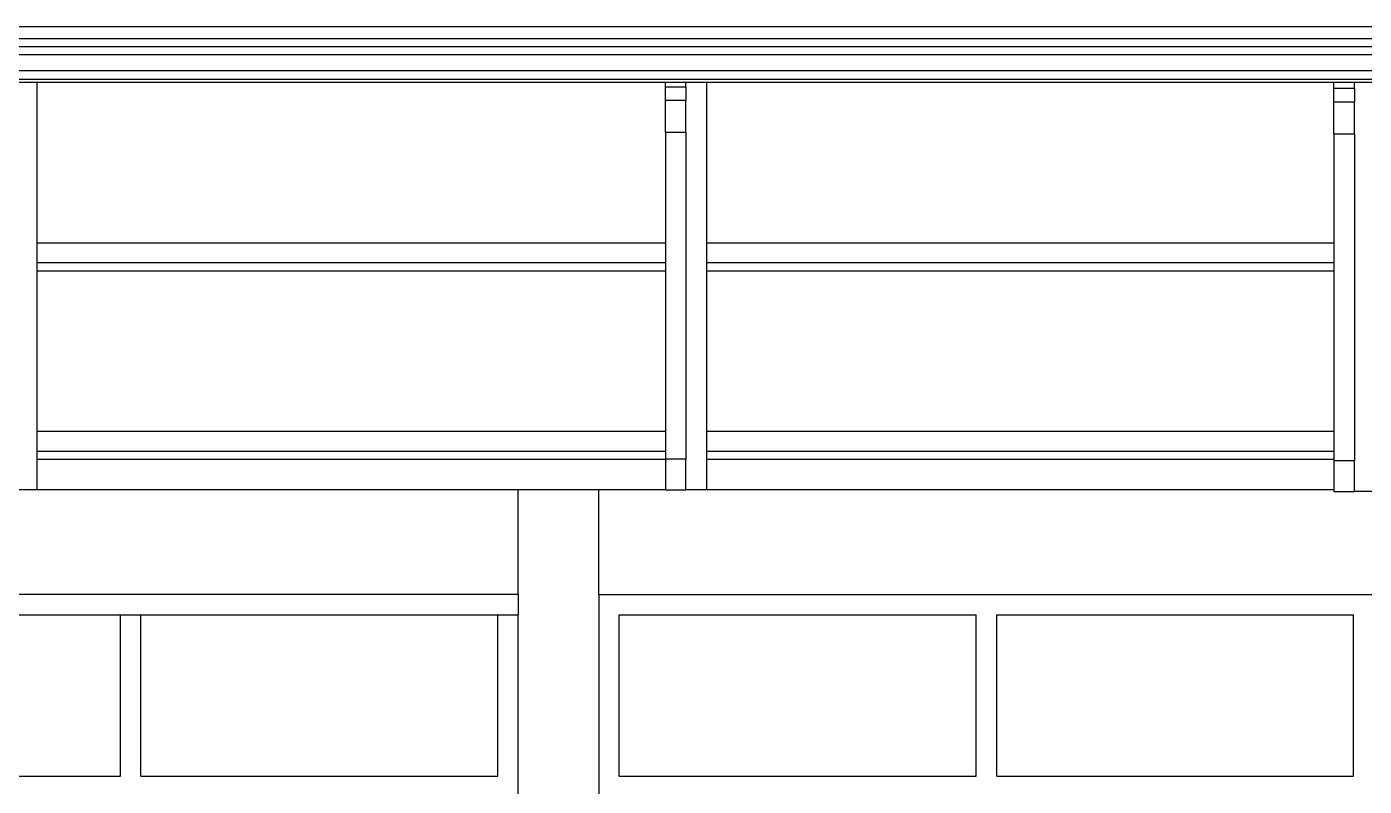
# Model space of a CAD drawing. Header units: metres. Extents: x -17 to 17.8, y -4 to 0.2.
# Drawn here: x 4.035 to 7.357, y -1.695 to 0.191 of the extents above; entities that cross this region are included whole.
import ezdxf

# ---------------------------------------------------------------- set-up
doc = ezdxf.new("R2010")
doc.units = ezdxf.units.M
doc.layers.add('SectionCutEdges', color=7, linetype='Continuous')

msp = doc.modelspace()

# ---------------------------------------------------------------- linework, layer by layer
for p, q in [((17.7507, 0.1909), (-2.9293, 0.1909)), ((17.7507, 0.1609), (-2.9293, 0.1609)), ((17.7507, 0.1407), (-2.9293, 0.1407)), ((17.7507, 0.1214), (-2.9293, 0.1214)), ((4.0094, 0.0531), (4.0602, 0.0531)), ((4.0602, 0.0531), (5.6211, 0.0531)), ((4.0602, 0.0531), (4.0602, -0.3457)), ((5.6211, 0.0412), (5.6211, 0.0531)), ((5.6211, 0.0531), (5.6719, 0.0531)), ((5.6211, 0.0078), (5.6211, 0.0412)), ((5.6719, 0.0412), (5.6211, 0.0412)), ((5.6719, 0.0412), (5.6719, 0.0531)), ((5.6719, 0.0531), (5.7227, 0.0531)), ((5.6719, 0.0412), (5.6719, 0.0078)), ((5.7227, 0.0531), (7.2815, 0.0531)), ((5.7227, 0.0531), (5.7227, -0.3457)), ((7.2815, 0.0373), (7.2815, 0.0531)), ((7.2815, 0.0531), (7.3323, 0.0531)), ((7.2815, 0.0039), (7.2815, 0.0373)), ((7.3323, 0.0373), (7.2815, 0.0373)), ((7.3323, 0.0373), (7.3323, 0.0531)), ((7.3323, 0.0531), (7.3831, 0.0531)), ((7.3323, 0.0373), (7.3323, 0.0039)), ((5.6211, -0.0712), (5.6211, -0.3457)), ((5.6719, -0.0712), (5.6719, -0.8831)), ((7.2815, -0.0752), (7.2815, -0.3457)), ((7.3323, -0.0752), (7.3323, -0.887)), ((4.0602, -0.3457), (5.6211, -0.3457)), ((4.0602, -0.3457), (4.0602, -0.3947)), ((5.6211, -0.3457), (5.6211, -0.3947)), ((5.7227, -0.3457), (7.2815, -0.3457)), ((5.7227, -0.3457), (5.7227, -0.3947)), ((7.2815, -0.3457), (7.2815, -0.3947)), ((4.0602, -0.3947), (5.6211, -0.3947)), ((4.0602, -0.3947), (4.0602, -0.415)), ((5.6211, -0.3947), (5.6211, -0.415)), ((5.7227, -0.3947), (7.2815, -0.3947)), ((5.7227, -0.3947), (5.7227, -0.415)), ((7.2815, -0.3947), (7.2815, -0.415)), ((4.0602, -0.415), (5.6211, -0.415)), ((4.0602, -0.415), (4.0602, -0.8138)), ((5.6211, -0.415), (5.6211, -0.8138)), ((5.7227, -0.415), (7.2815, -0.415)), ((5.7227, -0.415), (5.7227, -0.8138)), ((7.2815, -0.415), (7.2815, -0.8138)), ((4.0602, -0.8138), (5.6211, -0.8138)), ((4.0602, -0.8138), (4.0602, -0.8628)), ((5.6211, -0.8138), (5.6211, -0.8628)), ((5.7227, -0.8138), (7.2815, -0.8138)), ((5.7227, -0.8138), (5.7227, -0.8628)), ((7.2815, -0.8138), (7.2815, -0.8628)), ((4.0602, -0.8628), (5.6211, -0.8628)), ((4.0602, -0.8628), (4.0602, -0.8831)), ((5.6211, -0.8628), (5.6211, -0.8831)), ((5.7227, -0.8628), (7.2815, -0.8628)), ((5.7227, -0.8628), (5.7227, -0.8831)), ((7.2815, -0.8628), (7.2815, -0.8831)), ((4.0602, -0.8831), (5.6211, -0.8831)), ((4.0602, -0.8831), (4.0602, -0.9593)), ((5.7227, -0.8831), (7.2815, -0.8831)), ((5.7227, -0.8831), (5.7227, -0.9593)), ((7.2815, -0.8831), (7.2815, -0.887)), ((4.0602, -0.9593), (4.0094, -0.9593)), ((5.2557, -0.9593), (4.0602, -0.9593)), ((5.4557, -0.9593), (5.2557, -0.9593)), ((5.2557, -1.2193), (5.2557, -0.9593)), ((5.4557, -1.2193), (5.4557, -0.9593)), ((5.6211, -0.9593), (5.4557, -0.9593)), ((5.7227, -0.9593), (5.6719, -0.9593)), ((7.2815, -0.9593), (5.7227, -0.9593)), ((7.3831, -0.9632), (7.3323, -0.9632)), ((5.2557, -1.2193), (1.4557, -1.2193)), ((5.2557, -1.2193), (5.2557, -1.2701)), ((5.4557, -1.2193), (9.2557, -1.2193)), ((5.4557, -1.2193), (5.4557, -2.6793)), ((3.3811, -1.2701), (4.2676, -1.2701)), ((4.2676, -1.6701), (4.2676, -1.2701)), ((4.2676, -1.2701), (4.3184, -1.2701)), ((4.3184, -1.6701), (4.3184, -1.2701)), ((4.3184, -1.2701), (5.2049, -1.2701)), ((5.2049, -1.6701), (5.2049, -1.2701)), ((5.2049, -1.2701), (5.2557, -1.2701)), ((5.2557, -2.6285), (5.2557, -1.2701)), ((5.5065, -1.6701), (5.5065, -1.2701)), ((5.5065, -1.2701), (6.393, -1.2701)), ((6.393, -1.6701), (6.393, -1.2701)), ((6.4438, -1.6701), (6.4438, -1.2701)), ((6.4438, -1.2701), (7.3303, -1.2701)), ((7.3303, -1.6701), (7.3303, -1.2701)), ((3.3811, -1.6701), (4.2676, -1.6701)), ((4.3184, -1.6701), (5.2049, -1.6701)), ((5.5065, -1.6701), (6.393, -1.6701)), ((6.4438, -1.6701), (7.3303, -1.6701))]:
    msp.add_line(p, q)
at = {"layer": 'SectionCutEdges'}
for p, q in [((17.7507, 0.0812), (-2.9293, 0.0812)), ((-2.9293, 0.0605), (17.7507, 0.0605)), ((5.6719, 0.0078), (5.6211, 0.0078)), ((5.6211, -0.0712), (5.6211, 0.0078)), ((5.6719, -0.0712), (5.6719, 0.0078)), ((7.3323, 0.0039), (7.2815, 0.0039)), ((7.2815, -0.0752), (7.2815, 0.0039)), ((7.3323, -0.0752), (7.3323, 0.0039)), ((5.6211, -0.0712), (5.6719, -0.0712)), ((7.2815, -0.0752), (7.3323, -0.0752)), ((5.6211, -0.8831), (5.6211, -0.9593)), ((5.6719, -0.8831), (5.6211, -0.8831)), ((5.6719, -0.9593), (5.6719, -0.8831)), ((7.2815, -0.887), (7.2815, -0.9593)), ((7.3323, -0.887), (7.2815, -0.887)), ((7.3323, -0.9632), (7.3323, -0.887)), ((5.6211, -0.9593), (5.6719, -0.9593)), ((7.2815, -0.9593), (7.2815, -0.9632)), ((7.2815, -0.9632), (7.3323, -0.9632))]:
    msp.add_line(p, q, dxfattribs=at)

doc.saveas('drawing.dxf')
